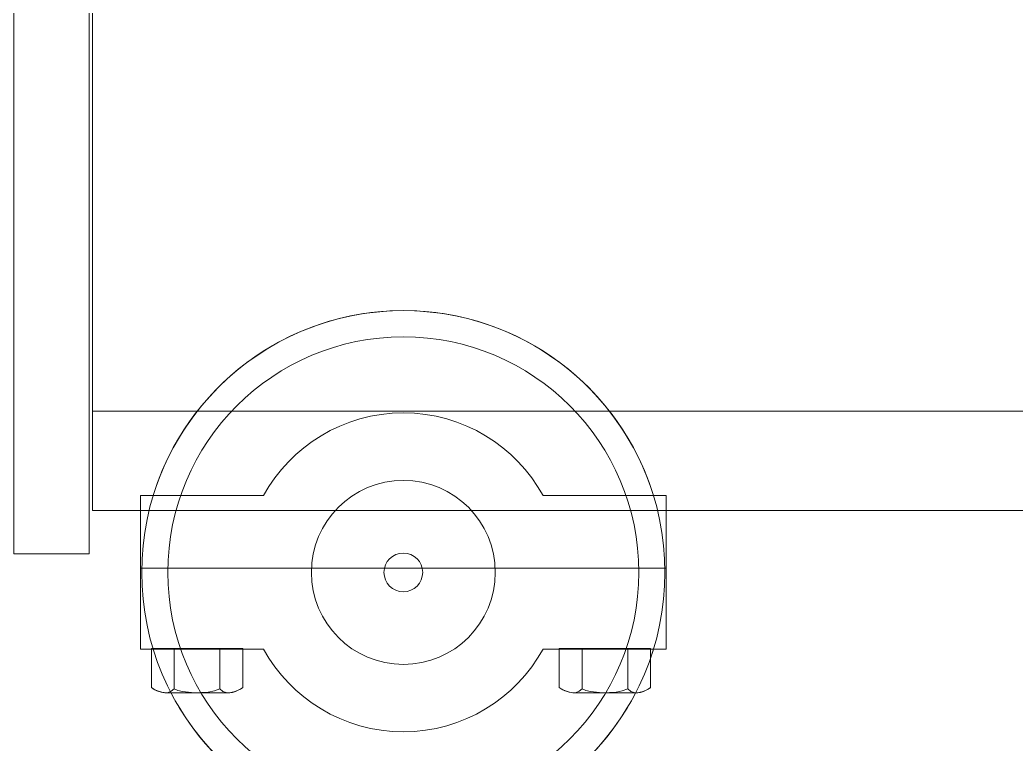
# Model space of a CAD drawing. Header units: millimetres. Extents: x -4490 to 177070, y -6118 to 72944.
# Drawn here: x 102978.4 to 103381, y 25573 to 25865.5 of the extents above; entities that cross this region are included whole.
import ezdxf

# ---------------------------------------------------------------- set-up
doc = ezdxf.new("R2010")
doc.units = ezdxf.units.MM
doc.layers.add('хендай', color=7, linetype='Continuous')

# ---------------------------------------------------------------- blocks, each defined once
blk = doc.blocks.new('A$C6EB5392D')
at = {"lineweight": 9}
for points, knots in [([(1609.82, 639.46), (1609.82, 639.46), (1637.05, 639.46), (1637.05, 639.46), (1637.05, 639.46), (1637.05, 639.46), (1637.05, 227.9), (1637.05, 227.9), (1637.05, 227.9), (1637.05, 227.9), (1609.82, 227.9), (1609.82, 227.9), (1609.82, 227.9), (1609.82, 227.9), (1609.82, 639.46), (1609.82, 639.46)], [0, 0, 0, 0, 0.25, 0.25, 0.25, 0.25, 0.5, 0.5, 0.5, 0.5, 0.75, 0.75, 0.75, 0.75, 1, 1, 1, 1]), ([(1609.82, 639.46), (1609.82, 639.46), (1637.05, 639.46), (1637.05, 639.46), (1637.05, 639.46), (1637.05, 639.46), (1637.05, 227.9), (1637.05, 227.9), (1637.05, 227.9), (1637.05, 227.9), (1609.82, 227.9), (1609.82, 227.9), (1609.82, 227.9), (1609.82, 227.9), (1609.82, 639.46), (1609.82, 639.46)], [0, 0, 0, 0, 0.25, 0.25, 0.25, 0.25, 0.5, 0.5, 0.5, 0.5, 0.75, 0.75, 0.75, 0.75, 1, 1, 1, 1]), ([(-1601.54, 533.46), (-1601.54, 533.46), (1608.67, 533.46), (1608.67, 533.46), (1608.67, 533.46), (1608.67, 533.46), (1608.67, 279.38), (1608.67, 279.38), (1608.67, 279.38), (1608.67, 279.38), (-1601.54, 279.38), (-1601.54, 279.38), (-1601.54, 279.38), (-1601.54, 279.38), (-1601.54, 533.46), (-1601.54, 533.46)], [0, 0, 0, 0, 0.25, 0.25, 0.25, 0.25, 0.5, 0.5, 0.5, 0.5, 0.75, 0.75, 0.75, 0.75, 1, 1, 1, 1]), ([(1587.41, 193.49), (1587.41, 193.49), (1587.41, 179.61), (1587.41, 179.61), (1587.41, 179.61), (1586.66, 179.03), (1585.67, 178.55), (1584.67, 178.24), (1584.67, 178.24), (1584.1, 178.03), (1583.47, 177.89), (1582.85, 177.83), (1582.85, 177.83), (1582.48, 177.77), (1582.17, 177.72), (1581.85, 177.72), (1581.85, 177.72), (1581.85, 177.72), (1580.32, 177.72), (1580.32, 177.72), (1580.32, 177.72), (1564.62, 147.45), (1532.98, 126.76), (1496.47, 126.76), (1496.47, 126.76), (1460.02, 126.76), (1428.39, 147.45), (1412.68, 177.72), (1412.68, 177.72), (1412.68, 177.72), (1412, 177.72), (1412, 177.72), (1412, 177.72), (1410.48, 177.89), (1409.28, 178.45), (1408.33, 179.03), (1408.33, 179.03), (1407.91, 179.24), (1407.54, 179.45), (1407.29, 179.61), (1407.29, 179.61), (1407.29, 179.61), (1407.29, 190.34), (1407.29, 190.34), (1407.29, 190.34), (1406.92, 191.4), (1406.55, 192.44), (1406.24, 193.49), (1406.24, 193.49), (1406.24, 193.49), (1401.68, 193.49), (1401.68, 193.49), (1401.68, 193.49), (1401.68, 193.49), (1401.68, 248.9), (1401.68, 248.9), (1401.68, 248.9), (1401.68, 248.9), (1406.24, 248.9), (1406.24, 248.9), (1406.24, 248.9), (1418.07, 287.5), (1454, 315.57), (1496.47, 315.57), (1496.47, 315.57), (1539.01, 315.57), (1574.93, 287.5), (1586.77, 248.9), (1586.77, 248.9), (1586.77, 248.9), (1591.33, 248.9), (1591.33, 248.9), (1591.33, 248.9), (1591.33, 248.9), (1591.33, 193.49), (1591.33, 193.49), (1591.33, 193.49), (1591.33, 193.49), (1587.41, 193.49), (1587.41, 193.49)], [0, 0, 0, 0, 0.05, 0.05, 0.05, 0.05, 0.1, 0.1, 0.1, 0.1, 0.15, 0.15, 0.15, 0.15, 0.2, 0.2, 0.2, 0.2, 0.25, 0.25, 0.25, 0.25, 0.3, 0.3, 0.3, 0.3, 0.35, 0.35, 0.35, 0.35, 0.4, 0.4, 0.4, 0.4, 0.45, 0.45, 0.45, 0.45, 0.5, 0.5, 0.5, 0.5, 0.55, 0.55, 0.55, 0.55, 0.6, 0.6, 0.6, 0.6, 0.65, 0.65, 0.65, 0.65, 0.7, 0.7, 0.7, 0.7, 0.75, 0.75, 0.75, 0.75, 0.8, 0.8, 0.8, 0.8, 0.85, 0.85, 0.85, 0.85, 0.9, 0.9, 0.9, 0.9, 0.95, 0.95, 0.95, 0.95, 1, 1, 1, 1]), ([(1587.41, 193.49), (1587.41, 193.49), (1587.41, 179.61), (1587.41, 179.61), (1587.41, 179.61), (1586.66, 179.03), (1585.67, 178.55), (1584.67, 178.24), (1584.67, 178.24), (1584.1, 178.03), (1583.47, 177.89), (1582.85, 177.83), (1582.85, 177.83), (1582.48, 177.77), (1582.17, 177.72), (1581.85, 177.72), (1581.85, 177.72), (1581.85, 177.72), (1580.32, 177.72), (1580.32, 177.72), (1580.32, 177.72), (1564.62, 147.45), (1532.98, 126.76), (1496.47, 126.76), (1496.47, 126.76), (1460.02, 126.76), (1428.39, 147.45), (1412.68, 177.72), (1412.68, 177.72), (1412.68, 177.72), (1412, 177.72), (1412, 177.72), (1412, 177.72), (1410.48, 177.89), (1409.28, 178.45), (1408.33, 179.03), (1408.33, 179.03), (1407.91, 179.24), (1407.54, 179.45), (1407.29, 179.61), (1407.29, 179.61), (1407.29, 179.61), (1407.29, 190.34), (1407.29, 190.34), (1407.29, 190.34), (1406.92, 191.4), (1406.55, 192.44), (1406.24, 193.49), (1406.24, 193.49), (1406.24, 193.49), (1401.68, 193.49), (1401.68, 193.49), (1401.68, 193.49), (1401.68, 193.49), (1401.68, 248.9), (1401.68, 248.9), (1401.68, 248.9), (1401.68, 248.9), (1406.24, 248.9), (1406.24, 248.9), (1406.24, 248.9), (1418.07, 287.5), (1454, 315.57), (1496.47, 315.57), (1496.47, 315.57), (1539.01, 315.57), (1574.93, 287.5), (1586.77, 248.9), (1586.77, 248.9), (1586.77, 248.9), (1591.33, 248.9), (1591.33, 248.9), (1591.33, 248.9), (1591.33, 248.9), (1591.33, 193.49), (1591.33, 193.49), (1591.33, 193.49), (1591.33, 193.49), (1587.41, 193.49), (1587.41, 193.49)], [0, 0, 0, 0, 0.05, 0.05, 0.05, 0.05, 0.1, 0.1, 0.1, 0.1, 0.15, 0.15, 0.15, 0.15, 0.2, 0.2, 0.2, 0.2, 0.25, 0.25, 0.25, 0.25, 0.3, 0.3, 0.3, 0.3, 0.35, 0.35, 0.35, 0.35, 0.4, 0.4, 0.4, 0.4, 0.45, 0.45, 0.45, 0.45, 0.5, 0.5, 0.5, 0.5, 0.55, 0.55, 0.55, 0.55, 0.6, 0.6, 0.6, 0.6, 0.65, 0.65, 0.65, 0.65, 0.7, 0.7, 0.7, 0.7, 0.75, 0.75, 0.75, 0.75, 0.8, 0.8, 0.8, 0.8, 0.85, 0.85, 0.85, 0.85, 0.9, 0.9, 0.9, 0.9, 0.95, 0.95, 0.95, 0.95, 1, 1, 1, 1]), ([(1590.91, 221.19), (1590.91, 273.3), (1548.64, 315.57), (1496.47, 315.57), (1496.47, 315.57), (1444.36, 315.57), (1402.09, 273.3), (1402.09, 221.19), (1402.09, 221.19), (1402.09, 169.02), (1444.36, 126.76), (1496.47, 126.76), (1496.47, 126.76), (1548.64, 126.76), (1590.91, 169.02), (1590.91, 221.19)], [0, 0, 0, 0, 0.25, 0.25, 0.25, 0.25, 0.5, 0.5, 0.5, 0.5, 0.75, 0.75, 0.75, 0.75, 1, 1, 1, 1]), ([(1581.48, 221.19), (1581.48, 268.12), (1543.4, 306.14), (1496.47, 306.14), (1496.47, 306.14), (1449.6, 306.14), (1411.52, 268.12), (1411.52, 221.19), (1411.52, 221.19), (1411.52, 174.26), (1449.6, 136.24), (1496.47, 136.24), (1496.47, 136.24), (1543.4, 136.24), (1581.48, 174.26), (1581.48, 221.19)], [0, 0, 0, 0, 0.25, 0.25, 0.25, 0.25, 0.5, 0.5, 0.5, 0.5, 0.75, 0.75, 0.75, 0.75, 1, 1, 1, 1]), ([(-1601.54, 279.38), (-1601.54, 279.38), (1608.67, 279.38), (1608.67, 279.38), (1608.67, 279.38), (1608.67, 279.38), (1608.67, 243.55), (1608.67, 243.55), (1608.67, 243.55), (1608.67, 243.55), (-1601.54, 243.55), (-1601.54, 243.55), (-1601.54, 243.55), (-1601.54, 243.55), (-1601.54, 279.38), (-1601.54, 279.38)], [0, 0, 0, 0, 0.25, 0.25, 0.25, 0.25, 0.5, 0.5, 0.5, 0.5, 0.75, 0.75, 0.75, 0.75, 1, 1, 1, 1]), ([(-1601.54, 279.38), (-1601.54, 279.38), (1608.67, 279.38), (1608.67, 279.38), (1608.67, 279.38), (1608.67, 279.38), (1608.67, 243.55), (1608.67, 243.55), (1608.67, 243.55), (1608.67, 243.55), (-1601.54, 243.55), (-1601.54, 243.55), (-1601.54, 243.55), (-1601.54, 243.55), (-1601.54, 279.38), (-1601.54, 279.38)], [0, 0, 0, 0, 0.25, 0.25, 0.25, 0.25, 0.5, 0.5, 0.5, 0.5, 0.75, 0.75, 0.75, 0.75, 1, 1, 1, 1]), ([(1401.68, 222.66), (1401.68, 222.66), (1401.68, 248.9), (1401.68, 248.9), (1401.68, 248.9), (1401.68, 248.9), (1446.1, 248.9), (1446.1, 248.9), (1446.1, 248.9), (1455.88, 266.65), (1474.8, 278.69), (1496.47, 278.69), (1496.47, 278.69), (1518.22, 278.69), (1537.12, 266.65), (1546.92, 248.9), (1546.92, 248.9), (1546.92, 248.9), (1591.33, 248.9), (1591.33, 248.9), (1591.33, 248.9), (1591.33, 248.9), (1591.33, 222.66), (1591.33, 222.66), (1591.33, 222.66), (1591.33, 222.66), (1401.68, 222.66), (1401.68, 222.66)], [0, 0, 0, 0, 0.142857, 0.142857, 0.142857, 0.142857, 0.285714, 0.285714, 0.285714, 0.285714, 0.428571, 0.428571, 0.428571, 0.428571, 0.571429, 0.571429, 0.571429, 0.571429, 0.714286, 0.714286, 0.714286, 0.714286, 0.857143, 0.857143, 0.857143, 0.857143, 1, 1, 1, 1]), ([(1529.68, 221.19), (1529.68, 239.53), (1514.81, 254.35), (1496.47, 254.35), (1496.47, 254.35), (1478.15, 254.35), (1463.32, 239.53), (1463.32, 221.19), (1463.32, 221.19), (1463.32, 202.86), (1478.15, 187.98), (1496.47, 187.98), (1496.47, 187.98), (1514.81, 187.98), (1529.68, 202.86), (1529.68, 221.19)], [0, 0, 0, 0, 0.25, 0.25, 0.25, 0.25, 0.5, 0.5, 0.5, 0.5, 0.75, 0.75, 0.75, 0.75, 1, 1, 1, 1]), ([(1489.51, 221.19), (1489.51, 225.02), (1492.66, 228.16), (1496.47, 228.16), (1496.47, 228.16), (1500.36, 228.16), (1503.49, 225.02), (1503.49, 221.19), (1503.49, 221.19), (1503.49, 217.32), (1500.36, 214.17), (1496.47, 214.17), (1496.47, 214.17), (1492.66, 214.17), (1489.51, 217.32), (1489.51, 221.19)], [0, 0, 0, 0, 0.25, 0.25, 0.25, 0.25, 0.5, 0.5, 0.5, 0.5, 0.75, 0.75, 0.75, 0.75, 1, 1, 1, 1]), ([(1489.51, 221.19), (1489.51, 225.02), (1492.66, 228.16), (1496.47, 228.16), (1496.47, 228.16), (1500.36, 228.16), (1503.49, 225.02), (1503.49, 221.19), (1503.49, 221.19), (1503.49, 217.32), (1500.36, 214.17), (1496.47, 214.17), (1496.47, 214.17), (1492.66, 214.17), (1489.51, 217.32), (1489.51, 221.19)], [0, 0, 0, 0, 0.25, 0.25, 0.25, 0.25, 0.5, 0.5, 0.5, 0.5, 0.75, 0.75, 0.75, 0.75, 1, 1, 1, 1]), ([(1401.68, 222.66), (1401.68, 222.66), (1591.33, 222.66), (1591.33, 222.66), (1591.33, 222.66), (1591.33, 222.66), (1591.33, 193.49), (1591.33, 193.49), (1591.33, 193.49), (1591.33, 193.49), (1546.92, 193.53), (1546.92, 193.53), (1546.92, 193.53), (1537.18, 175.73), (1518.22, 163.69), (1496.47, 163.69), (1496.47, 163.69), (1474.8, 163.69), (1455.88, 175.73), (1446.1, 193.49), (1446.1, 193.49), (1446.1, 193.49), (1401.68, 193.49), (1401.68, 193.49), (1401.68, 193.49), (1401.68, 193.49), (1401.68, 222.66), (1401.68, 222.66)], [0, 0, 0, 0, 0.142857, 0.142857, 0.142857, 0.142857, 0.285714, 0.285714, 0.285714, 0.285714, 0.428571, 0.428571, 0.428571, 0.428571, 0.571429, 0.571429, 0.571429, 0.571429, 0.714286, 0.714286, 0.714286, 0.714286, 0.857143, 0.857143, 0.857143, 0.857143, 1, 1, 1, 1]), ([(1401.68, 222.66), (1401.68, 222.66), (1591.33, 222.66), (1591.33, 222.66), (1591.33, 222.66), (1591.33, 222.66), (1591.33, 193.49), (1591.33, 193.49), (1591.33, 193.49), (1591.33, 193.49), (1546.92, 193.53), (1546.92, 193.53), (1546.92, 193.53), (1537.18, 175.73), (1518.22, 163.69), (1496.47, 163.69), (1496.47, 163.69), (1474.8, 163.69), (1455.88, 175.73), (1446.1, 193.49), (1446.1, 193.49), (1446.1, 193.49), (1401.68, 193.49), (1401.68, 193.49), (1401.68, 193.49), (1401.68, 193.49), (1401.68, 222.66), (1401.68, 222.66)], [0, 0, 0, 0, 0.142857, 0.142857, 0.142857, 0.142857, 0.285714, 0.285714, 0.285714, 0.285714, 0.428571, 0.428571, 0.428571, 0.428571, 0.571429, 0.571429, 0.571429, 0.571429, 0.714286, 0.714286, 0.714286, 0.714286, 0.857143, 0.857143, 0.857143, 0.857143, 1, 1, 1, 1]), ([(1440.23, 179.61), (1438.66, 178.45), (1436.2, 177.72), (1434.62, 177.72), (1434.62, 177.72), (1434.62, 177.72), (1412, 177.72), (1412, 177.72), (1412, 177.72), (1412, 177.72), (1409.43, 178.2), (1407.29, 179.61), (1407.29, 179.61), (1407.29, 179.61), (1407.29, 193.7), (1407.29, 193.7), (1407.29, 193.7), (1407.29, 193.7), (1440.23, 193.7), (1440.23, 193.7), (1440.23, 193.7), (1440.23, 193.7), (1440.23, 179.61), (1440.23, 179.61)], [0, 0, 0, 0, 0.166667, 0.166667, 0.166667, 0.166667, 0.333333, 0.333333, 0.333333, 0.333333, 0.5, 0.5, 0.5, 0.5, 0.666667, 0.666667, 0.666667, 0.666667, 0.833333, 0.833333, 0.833333, 0.833333, 1, 1, 1, 1]), ([(1407.29, 179.61), (1408.91, 178.61), (1412.68, 176.25), (1415.51, 179.13), (1415.51, 179.13), (1415.51, 179.13), (1415.51, 193.7), (1415.51, 193.7), (1415.51, 193.7), (1415.51, 193.7), (1407.29, 193.7), (1407.29, 193.7), (1407.29, 193.7), (1407.29, 193.7), (1407.29, 179.61), (1407.29, 179.61)], [0, 0, 0, 0, 0.25, 0.25, 0.25, 0.25, 0.5, 0.5, 0.5, 0.5, 0.75, 0.75, 0.75, 0.75, 1, 1, 1, 1]), ([(1431.95, 179.13), (1429.28, 177.66), (1420.28, 177.04), (1415.51, 179.13), (1415.51, 179.13), (1415.51, 179.13), (1415.51, 193.7), (1415.51, 193.7), (1415.51, 193.7), (1415.51, 193.7), (1431.95, 193.7), (1431.95, 193.7), (1431.95, 193.7), (1431.95, 193.7), (1431.95, 179.13), (1431.95, 179.13)], [0, 0, 0, 0, 0.25, 0.25, 0.25, 0.25, 0.5, 0.5, 0.5, 0.5, 0.75, 0.75, 0.75, 0.75, 1, 1, 1, 1]), ([(1440.23, 179.61), (1438.56, 178.61), (1434.68, 176.36), (1431.95, 179.13), (1431.95, 179.13), (1431.95, 179.13), (1431.95, 193.7), (1431.95, 193.7), (1431.95, 193.7), (1431.95, 193.7), (1440.23, 193.7), (1440.23, 193.7), (1440.23, 193.7), (1440.23, 193.7), (1440.23, 179.61), (1440.23, 179.61)], [0, 0, 0, 0, 0.25, 0.25, 0.25, 0.25, 0.5, 0.5, 0.5, 0.5, 0.75, 0.75, 0.75, 0.75, 1, 1, 1, 1]), ([(1587.41, 179.61), (1585.83, 178.45), (1583.43, 177.72), (1581.85, 177.72), (1581.85, 177.72), (1581.85, 177.72), (1559.23, 177.72), (1559.23, 177.72), (1559.23, 177.72), (1559.23, 177.72), (1556.66, 178.2), (1554.46, 179.61), (1554.46, 179.61), (1554.46, 179.61), (1554.46, 193.7), (1554.46, 193.7), (1554.46, 193.7), (1554.46, 193.7), (1587.41, 193.7), (1587.41, 193.7), (1587.41, 193.7), (1587.41, 193.7), (1587.41, 179.61), (1587.41, 179.61)], [0, 0, 0, 0, 0.166667, 0.166667, 0.166667, 0.166667, 0.333333, 0.333333, 0.333333, 0.333333, 0.5, 0.5, 0.5, 0.5, 0.666667, 0.666667, 0.666667, 0.666667, 0.833333, 0.833333, 0.833333, 0.833333, 1, 1, 1, 1]), ([(1554.46, 179.61), (1556.14, 178.61), (1559.91, 176.25), (1562.69, 179.13), (1562.69, 179.13), (1562.69, 179.13), (1562.69, 193.7), (1562.69, 193.7), (1562.69, 193.7), (1562.69, 193.7), (1554.46, 193.7), (1554.46, 193.7), (1554.46, 193.7), (1554.46, 193.7), (1554.46, 179.61), (1554.46, 179.61)], [0, 0, 0, 0, 0.25, 0.25, 0.25, 0.25, 0.5, 0.5, 0.5, 0.5, 0.75, 0.75, 0.75, 0.75, 1, 1, 1, 1]), ([(1579.18, 179.13), (1576.45, 177.66), (1567.5, 177.04), (1562.69, 179.13), (1562.69, 179.13), (1562.69, 179.13), (1562.69, 193.7), (1562.69, 193.7), (1562.69, 193.7), (1562.69, 193.7), (1579.18, 193.7), (1579.18, 193.7), (1579.18, 193.7), (1579.18, 193.7), (1579.18, 179.13), (1579.18, 179.13)], [0, 0, 0, 0, 0.25, 0.25, 0.25, 0.25, 0.5, 0.5, 0.5, 0.5, 0.75, 0.75, 0.75, 0.75, 1, 1, 1, 1]), ([(1587.41, 179.61), (1585.77, 178.61), (1581.85, 176.36), (1579.18, 179.13), (1579.18, 179.13), (1579.18, 179.13), (1579.18, 193.7), (1579.18, 193.7), (1579.18, 193.7), (1579.18, 193.7), (1587.41, 193.7), (1587.41, 193.7), (1587.41, 193.7), (1587.41, 193.7), (1587.41, 179.61), (1587.41, 179.61)], [0, 0, 0, 0, 0.25, 0.25, 0.25, 0.25, 0.5, 0.5, 0.5, 0.5, 0.75, 0.75, 0.75, 0.75, 1, 1, 1, 1])]:
    blk.add_open_spline(points, degree=3, knots=knots, dxfattribs=at)

msp = doc.modelspace()

# ---------------------------------------------------------------- block references
at = {"layer": 'хендай', "xscale": -1.12, "yscale": 1.12, "zscale": 1.12}
msp.add_blockref('A$C6EB5392D', (104809.483, 25394.641), dxfattribs=at)

doc.saveas('drawing.dxf')
